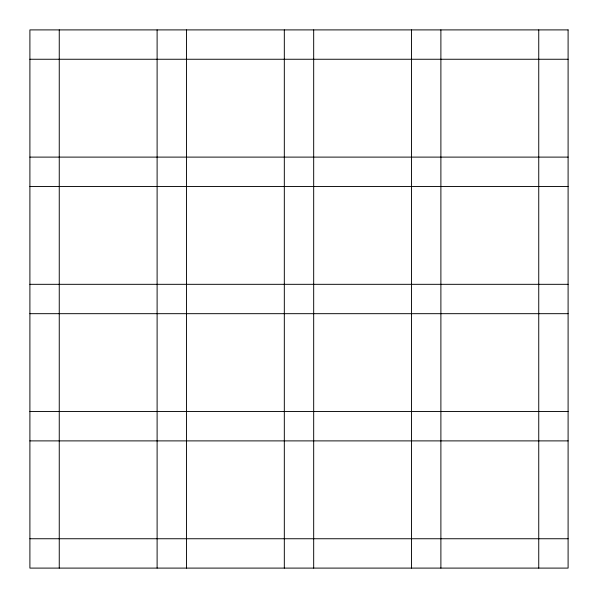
<?xml version="1.0" encoding="UTF-8"?>
<svg xmlns="http://www.w3.org/2000/svg" width="598" height="598" viewBox="0 0 598 598"><rect width="100%" height="100%" fill="white"/><g stroke="black" fill="none" stroke-linecap="round" stroke-linejoin="round"><path stroke-width="0.9" d="M29.9 59.254L568.1 59.254M29.9 157.11L568.1 157.11M29.9 186.464L568.1 186.464M29.9 284.319L568.1 284.319M29.9 313.681L568.1 313.681M29.9 411.536L568.1 411.536M29.9 440.89L568.1 440.89M29.9 538.746L568.1 538.746M538.746 29.9L538.746 568.1M440.89 29.9L440.89 568.1M411.536 29.9L411.536 568.1M313.681 29.9L313.681 568.1M284.319 29.9L284.319 568.1M186.464 29.9L186.464 568.1M157.11 29.9L157.11 568.1M59.254 29.9L59.254 568.1M568.1 29.9L29.9 29.9L29.9 568.1L568.1 568.1L568.1 29.9"/></g></svg>
